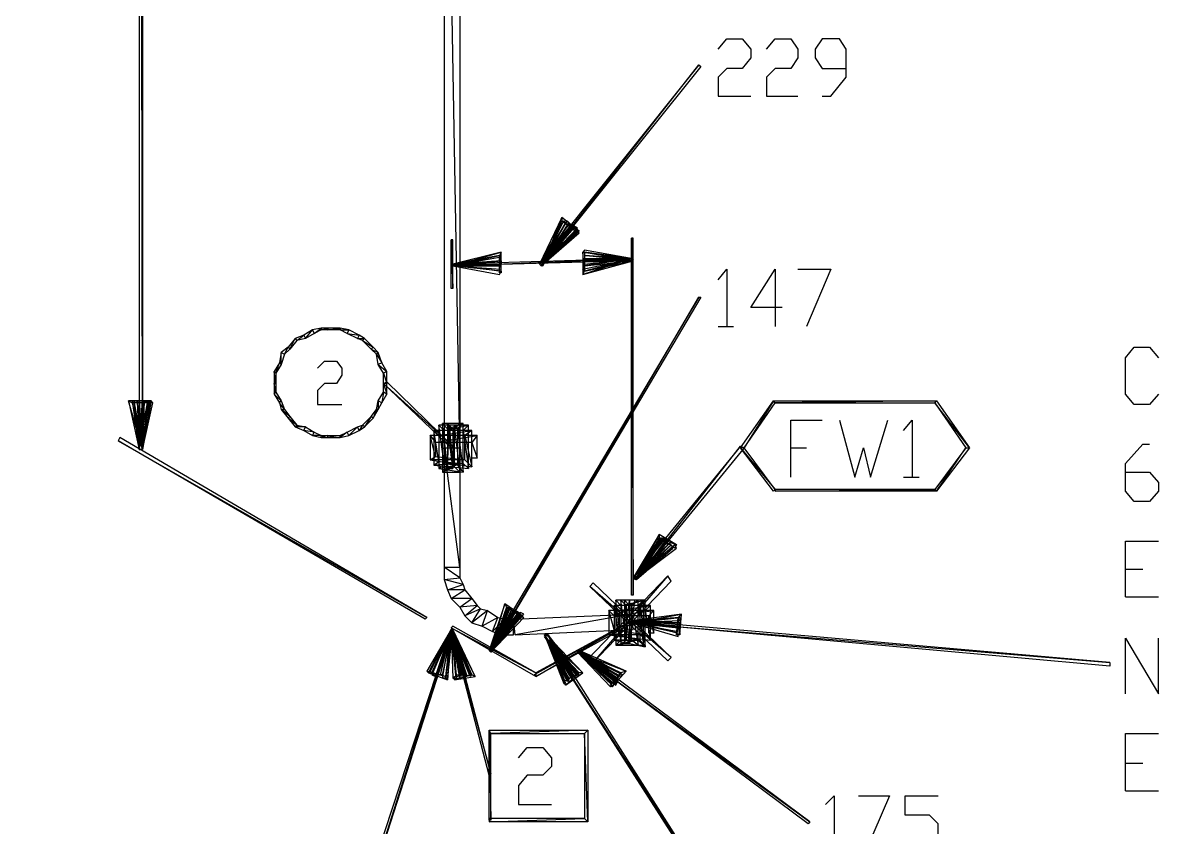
# Model space of a CAD drawing. Header units: millimetres. Extents: x 0 to 818, y 0 to 746.
# Drawn here: x 531.4 to 610.5, y 59 to 114.7 of the extents above; entities that cross this region are included whole.
import ezdxf

# ---------------------------------------------------------------- set-up
doc = ezdxf.new("R2010")
doc.units = ezdxf.units.MM
doc.layers.add('DIAGRAM_IMAGE', color=7, linetype='Continuous')
doc.layers.add('DIAGRAM_VECTOR', color=4, linetype='Continuous')
picture_1 = doc.add_image_def('image1.png', size_in_pixel=(3409, 3109))

msp = doc.modelspace()

# ---------------------------------------------------------------- linework, layer by layer
at = {"layer": 'DIAGRAM_VECTOR'}
for p, q in [((539.68, 85.12), (539.44, 245.08)), ((539.44, 245.08), (539.44, 85.12)), ((539.68, 85.12), (539.44, 245.08)), ((539.68, 245.08), (539.68, 85.12)), ((561.64, 85.24), (560.56, 148.24)), ((560.56, 148.24), (560.56, 85.24)), ((561.64, 85.24), (560.56, 148.24)), ((561.64, 148.24), (561.64, 85.24)), ((579.52, 112.84), (580.12, 113.56)), ((580.12, 113.56), (581.2, 113.56)), ((581.2, 113.56), (581.8, 112.84)), ((582.88, 112.84), (583.48, 113.56)), ((583.48, 113.56), (584.56, 113.56)), ((584.56, 113.56), (585.04, 112.84)), ((586.72, 113.56), (586.24, 112.84)), ((587.92, 113.56), (586.72, 113.56)), ((588.4, 112.84), (587.92, 113.56)), ((581.8, 112.84), (581.8, 112.24)), ((585.04, 112.84), (585.04, 112.24)), ((586.24, 112.84), (586.24, 112.24)), ((588.4, 110.92), (588.4, 112.84)), ((578.2, 111.76), (567.16, 97.96)), ((567.28, 97.84), (578.2, 111.76)), ((567.28, 97.84), (578.2, 111.76)), ((578.32, 111.64), (567.28, 97.84)), ((578.2, 111.76), (578.32, 111.64)), ((581.8, 112.24), (581.2, 111.52)), ((585.04, 112.24), (584.56, 111.52)), ((586.24, 112.24), (586.72, 111.52)), ((580.12, 111.52), (579.52, 110.92)), ((579.52, 110.92), (579.52, 109.6)), ((581.2, 111.52), (580.12, 111.52)), ((583.48, 111.52), (582.88, 110.92)), ((582.88, 110.92), (582.88, 109.6)), ((584.56, 111.52), (583.48, 111.52)), ((586.72, 111.52), (588.4, 111.52)), ((587.32, 109.6), (588.4, 110.92)), ((579.52, 109.6), (581.8, 109.6)), ((582.88, 109.6), (585.04, 109.6)), ((586.72, 109.6), (587.32, 109.6)), ((568.72, 101.2), (567.16, 97.96)), ((568.84, 100.96), (567.16, 97.96)), ((569.08, 100.96), (567.16, 97.96)), ((569.2, 100.72), (567.16, 97.96)), ((567.16, 97.96), (569.56, 100.6)), ((567.16, 97.96), (569.44, 100.6)), ((567.28, 97.84), (568.84, 100.96)), ((567.28, 97.84), (568.84, 100.96)), ((567.28, 97.84), (569.08, 100.96)), ((567.28, 97.84), (569.08, 100.96)), ((568.96, 100.84), (567.28, 97.84)), ((569.2, 100.84), (567.28, 97.84)), ((567.28, 97.84), (569.2, 100.72)), ((567.28, 97.84), (569.2, 100.72)), ((569.56, 100.6), (567.28, 97.84)), ((569.56, 100.6), (567.28, 97.84)), ((569.44, 100.6), (567.28, 97.84)), ((569.44, 100.6), (567.28, 97.84)), ((569.32, 100.6), (567.28, 97.84)), ((567.4, 97.84), (568.72, 101.2)), ((567.4, 97.84), (568.72, 101.2)), ((568.72, 100.96), (567.4, 97.84)), ((568.72, 101.2), (568.72, 100.96)), ((568.72, 101.2), (568.72, 100.96)), ((569.92, 100.24), (568.72, 101.2)), ((568.72, 100.96), (569.92, 100.24)), ((568.72, 100.96), (569.92, 100.24)), ((569.8, 100.12), (568.72, 100.96)), ((568.84, 100.96), (568.96, 100.84)), ((569.08, 100.96), (569.2, 100.84)), ((569.2, 100.72), (569.32, 100.6)), ((569.56, 100.48), (569.44, 100.6)), ((569.8, 100.48), (569.56, 100.6)), ((567.16, 97.96), (569.8, 100.36)), ((567.16, 97.96), (569.8, 100.24)), ((567.28, 97.84), (569.8, 100.48)), ((567.28, 97.84), (569.56, 100.48)), ((569.8, 100.36), (567.28, 97.84)), ((569.8, 100.36), (567.28, 97.84)), ((569.8, 100.24), (567.28, 97.84)), ((569.8, 100.24), (567.28, 97.84)), ((567.28, 97.84), (569.92, 100.24)), ((567.28, 97.84), (569.92, 100.12)), ((569.92, 100.24), (569.8, 100.36)), ((569.92, 100.12), (569.8, 100.24)), ((569.92, 100.24), (569.8, 100.12)), ((573.64, 99.76), (573.52, 99.76)), ((573.52, 99.76), (573.64, 75.04)), ((573.52, 99.76), (573.64, 75.04)), ((573.52, 75.04), (573.52, 99.76)), ((573.64, 75.04), (573.64, 99.76)), ((561.16, 99.64), (561.04, 99.64)), ((561.04, 99.64), (561.16, 96.28)), ((561.04, 99.64), (561.16, 96.28)), ((561.04, 96.28), (561.04, 99.64)), ((561.16, 96.28), (561.16, 99.64)), ((561.16, 97.84), (564.52, 98.8)), ((564.52, 98.8), (561.16, 97.96)), ((561.16, 97.84), (564.52, 98.8)), ((564.4, 98.56), (561.16, 97.84)), ((561.16, 97.84), (564.4, 98.56)), ((564.4, 98.56), (561.16, 97.96)), ((561.16, 97.84), (564.4, 98.56)), ((561.16, 97.84), (564.4, 98.56)), ((564.4, 98.56), (561.16, 97.96)), ((561.16, 97.84), (564.4, 98.56)), ((564.52, 98.44), (561.16, 97.84)), ((564.52, 98.44), (561.16, 97.84)), ((561.16, 97.84), (573.52, 98.32)), ((573.52, 98.32), (561.16, 97.96)), ((561.16, 97.84), (573.52, 98.32)), ((561.16, 97.84), (564.52, 98.2)), ((564.52, 98.2), (561.16, 97.96)), ((561.16, 97.84), (564.52, 98.2)), ((573.52, 98.2), (561.16, 97.84)), ((564.52, 98.8), (564.4, 98.56)), ((564.52, 98.8), (564.4, 98.56)), ((564.4, 98.56), (564.52, 97.36)), ((564.4, 98.56), (564.52, 97.36)), ((564.4, 97.36), (564.4, 98.56)), ((564.4, 98.56), (564.52, 98.44)), ((564.4, 98.56), (564.52, 98.44)), ((564.52, 97.36), (564.52, 98.8)), ((564.52, 98.2), (564.52, 97.96)), ((570.28, 98.92), (570.16, 98.8)), ((570.16, 98.8), (573.64, 98.32)), ((570.16, 98.8), (573.64, 98.32)), ((573.52, 98.2), (570.16, 98.8)), ((570.28, 97.48), (570.16, 98.8)), ((570.16, 98.8), (570.16, 97.24)), ((570.28, 97.48), (570.16, 98.8)), ((570.16, 98.8), (570.28, 98.8)), ((573.52, 98.32), (570.16, 97.24)), ((573.52, 98.32), (570.16, 97.24)), ((570.16, 97.6), (573.52, 98.32)), ((570.16, 97.24), (573.64, 98.2)), ((573.64, 98.32), (570.28, 98.92)), ((570.28, 98.8), (570.28, 97.48)), ((570.28, 98.8), (570.28, 98.56)), ((573.64, 98.32), (570.28, 98.8)), ((570.28, 98.56), (573.64, 98.32)), ((570.28, 98.56), (573.64, 98.32)), ((573.52, 98.2), (570.28, 98.56)), ((570.28, 98.56), (570.28, 98.32)), ((573.64, 98.32), (570.28, 98.56)), ((570.28, 97.48), (573.52, 98.32)), ((573.52, 98.32), (570.28, 97.48)), ((573.52, 98.32), (570.28, 97.48)), ((570.28, 98.32), (573.64, 98.32)), ((570.28, 98.32), (573.64, 98.32)), ((573.52, 98.2), (570.28, 98.32)), ((573.52, 98.32), (570.28, 97.84)), ((573.52, 98.32), (570.28, 97.84)), ((570.28, 97.96), (573.52, 98.32)), ((570.28, 98.32), (570.28, 98.2)), ((570.28, 98.2), (573.52, 98.32)), ((573.52, 98.32), (570.28, 98.32)), ((570.28, 98.2), (573.52, 98.32)), ((573.52, 98.32), (570.28, 97.84)), ((573.52, 98.32), (570.28, 97.84)), ((570.28, 97.96), (573.52, 98.32)), ((570.28, 97.48), (573.64, 98.2)), ((570.28, 97.84), (573.64, 98.2)), ((573.52, 98.2), (570.28, 98.2)), ((570.28, 97.84), (573.64, 98.2)), ((573.64, 98.32), (573.52, 98.2)), ((573.64, 98.2), (573.52, 98.32)), ((573.64, 98.32), (573.52, 98.2)), ((573.64, 98.2), (573.52, 98.32)), ((573.64, 98.32), (573.52, 98.2)), ((573.64, 98.2), (573.52, 98.32)), ((573.52, 98.32), (573.52, 98.2)), ((573.64, 98.2), (573.52, 98.32)), ((573.52, 98.32), (573.52, 98.2)), ((561.16, 97.84), (561.16, 97.96)), ((561.16, 97.96), (564.52, 97.48)), ((561.16, 97.96), (561.16, 97.84)), ((561.16, 97.84), (561.16, 97.96)), ((561.16, 97.96), (564.52, 97.48)), ((561.16, 97.96), (561.16, 97.84)), ((561.16, 97.84), (561.16, 97.96)), ((561.16, 97.96), (564.52, 97.84)), ((561.16, 97.96), (561.16, 97.84)), ((564.52, 97.96), (561.16, 97.84)), ((564.52, 97.96), (561.16, 97.84)), ((561.16, 97.84), (561.16, 97.96)), ((561.16, 97.96), (564.52, 97.96)), ((561.16, 97.96), (561.16, 97.84)), ((564.52, 97.96), (561.16, 97.84)), ((561.16, 97.96), (561.16, 97.84)), ((564.52, 97.48), (561.16, 97.84)), ((561.16, 97.84), (564.4, 97.24)), ((564.52, 97.48), (561.16, 97.84)), ((564.52, 97.48), (561.16, 97.84)), ((561.16, 97.84), (564.4, 97.24)), ((564.52, 97.48), (561.16, 97.84)), ((564.52, 97.84), (561.16, 97.84)), ((561.16, 97.84), (564.52, 97.6)), ((564.52, 97.84), (561.16, 97.84)), ((561.16, 97.84), (564.52, 97.84)), ((564.4, 97.24), (564.52, 97.48)), ((564.4, 97.24), (564.52, 97.48)), ((564.52, 97.36), (564.4, 97.36)), ((564.52, 97.84), (564.52, 97.96)), ((564.52, 97.6), (564.52, 97.84)), ((567.28, 97.84), (567.16, 97.96)), ((567.16, 97.96), (567.4, 97.84)), ((567.28, 97.84), (567.16, 97.96)), ((567.16, 97.96), (567.28, 97.84)), ((567.28, 97.84), (567.16, 97.96)), ((567.16, 97.96), (567.28, 97.84)), ((567.28, 97.84), (567.16, 97.96)), ((567.16, 97.96), (567.28, 97.84)), ((567.16, 97.96), (567.28, 97.84)), ((570.28, 97.48), (570.16, 97.6)), ((570.16, 97.24), (570.28, 97.48)), ((570.16, 97.24), (570.28, 97.48)), ((570.28, 97.84), (570.28, 97.96)), ((570.28, 97.84), (570.28, 97.96)), ((579.52, 96.88), (580.12, 97.6)), ((580.12, 97.6), (580.12, 93.64)), ((581.8, 94.96), (583.48, 97.6)), ((583.48, 97.6), (583.48, 93.64)), ((585.04, 97.6), (587.32, 97.6)), ((587.32, 97.6), (585.64, 93.64)), ((561.16, 96.28), (561.04, 96.28)), ((578.2, 95.68), (563.68, 71.2)), ((563.8, 71.08), (578.2, 95.68)), ((563.8, 71.08), (578.2, 95.68)), ((578.32, 95.68), (563.8, 71.08)), ((578.2, 95.68), (578.32, 95.68)), ((583.96, 94.96), (581.8, 94.96)), ((551.44, 93.4), (550.84, 93.04)), ((550.96, 92.8), (551.44, 93.4)), ((550.96, 92.8), (551.44, 93.4)), ((552.04, 93.52), (551.44, 93.4)), ((551.44, 93.4), (551.56, 93.16)), ((551.44, 93.4), (551.56, 93.16)), ((551.56, 93.16), (552.04, 93.52)), ((551.56, 93.16), (552.04, 93.52)), ((552.04, 93.4), (551.56, 93.16)), ((552.04, 93.52), (552.04, 93.4)), ((552.04, 93.4), (552.52, 93.52)), ((552.52, 93.52), (552.04, 93.52)), ((552.04, 93.4), (552.52, 93.52)), ((552.04, 93.52), (552.04, 93.4)), ((552.52, 93.4), (552.04, 93.4)), ((552.52, 93.52), (552.52, 93.4)), ((552.52, 93.52), (552.52, 93.4)), ((552.52, 93.4), (553.36, 93.52)), ((553.36, 93.52), (552.52, 93.52)), ((552.52, 93.4), (553.36, 93.52)), ((553.36, 93.4), (552.52, 93.4)), ((553.36, 93.52), (553.36, 93.4)), ((553.36, 93.52), (553.36, 93.4)), ((553.96, 93.4), (553.36, 93.52)), ((553.36, 93.4), (553.96, 93.4)), ((553.36, 93.4), (553.96, 93.4)), ((553.84, 93.16), (553.36, 93.4)), ((553.96, 93.4), (553.84, 93.16)), ((553.96, 93.4), (553.84, 93.16)), ((554.68, 93.04), (553.96, 93.4)), ((579.52, 93.64), (580.6, 93.64)), ((550.24, 92.8), (549.76, 92.2)), ((549.88, 92.08), (550.24, 92.8)), ((549.88, 92.08), (550.24, 92.8)), ((550.36, 92.68), (549.88, 92.08)), ((550.84, 93.04), (550.24, 92.8)), ((550.24, 92.8), (550.36, 92.68)), ((550.24, 92.8), (550.36, 92.68)), ((550.36, 92.68), (550.84, 93.04)), ((550.36, 92.68), (550.84, 93.04)), ((550.96, 92.8), (550.36, 92.68)), ((550.84, 93.04), (550.96, 92.8)), ((550.84, 93.04), (550.96, 92.8)), ((551.56, 93.16), (550.96, 92.8)), ((553.84, 93.16), (554.68, 93.04)), ((553.84, 93.16), (554.68, 93.04)), ((554.56, 92.8), (553.84, 93.16)), ((554.68, 93.04), (554.56, 92.8)), ((554.68, 93.04), (554.56, 92.8)), ((554.56, 92.8), (555.04, 92.8)), ((554.56, 92.8), (555.04, 92.8)), ((554.92, 92.68), (554.56, 92.8)), ((555.04, 92.8), (554.68, 93.04)), ((555.04, 92.8), (554.92, 92.68)), ((555.04, 92.8), (554.92, 92.68)), ((554.92, 92.68), (555.64, 92.2)), ((554.92, 92.68), (555.64, 92.2)), ((555.52, 92.08), (554.92, 92.68)), ((555.64, 92.2), (555.04, 92.8)), ((549.28, 91.84), (549.16, 91.12)), ((549.76, 92.2), (549.28, 91.84)), ((549.28, 91), (549.28, 91.84)), ((549.28, 91), (549.28, 91.84)), ((549.28, 91.84), (549.52, 91.72)), ((549.28, 91.84), (549.52, 91.72)), ((549.52, 91.72), (549.76, 92.2)), ((549.52, 91.72), (549.76, 92.2)), ((549.88, 92.08), (549.52, 91.72)), ((549.76, 92.2), (549.88, 92.08)), ((549.76, 92.2), (549.88, 92.08)), ((555.64, 92.2), (555.52, 92.08)), ((555.64, 92.2), (555.52, 92.08)), ((555.52, 92.08), (556, 91.84)), ((555.52, 92.08), (556, 91.84)), ((555.88, 91.72), (555.52, 92.08)), ((556, 91.84), (555.64, 92.2)), ((556, 91.84), (555.88, 91.72)), ((556, 91.84), (555.88, 91.72)), ((556.24, 91.12), (556, 91.84)), ((607.72, 91.48), (608.32, 92.2)), ((608.32, 92.2), (609.4, 92.2)), ((609.4, 92.2), (610, 91.48)), ((549.16, 91.12), (548.8, 90.52)), ((548.92, 90.4), (549.16, 91.12)), ((548.92, 90.4), (549.16, 91.12)), ((549.16, 91.12), (549.28, 91)), ((549.16, 91.12), (549.28, 91)), ((549.52, 91.72), (549.28, 91)), ((551.8, 90.76), (552.28, 91.24)), ((552.28, 91.24), (553.12, 91.24)), ((553.12, 91.24), (553.48, 90.76)), ((555.88, 91.72), (556.24, 91.12)), ((555.88, 91.72), (556.24, 91.12)), ((556, 91), (555.88, 91.72)), ((556.24, 91.12), (556, 91)), ((556.24, 91.12), (556, 91)), ((556.6, 90.52), (556.24, 91.12)), ((607.72, 88.96), (607.72, 91.48)), ((548.92, 89.68), (548.8, 90.52)), ((548.8, 90.52), (548.8, 89.68)), ((548.92, 89.68), (548.8, 90.52)), ((548.8, 90.52), (548.92, 90.4)), ((548.8, 90.52), (548.92, 90.4)), ((549.28, 91), (548.92, 90.4)), ((548.92, 90.4), (548.92, 89.68)), ((553.48, 90.28), (553.12, 89.68)), ((553.48, 90.76), (553.48, 90.28)), ((556, 91), (556.6, 90.52)), ((556, 91), (556.6, 90.52)), ((556.36, 90.4), (556, 91)), ((556.6, 90.52), (556.36, 90.4)), ((556.6, 90.52), (556.36, 90.4)), ((556.36, 90.4), (556.6, 89.68)), ((556.36, 90.4), (556.6, 89.68)), ((556.36, 89.68), (556.36, 90.4)), ((556.6, 89.68), (556.6, 90.52)), ((548.92, 89.08), (548.8, 89.68)), ((548.8, 89.68), (548.8, 88.96)), ((548.92, 89.08), (548.8, 89.68)), ((548.8, 89.68), (548.92, 89.68)), ((548.8, 89.68), (548.92, 89.68)), ((548.92, 89.68), (548.92, 89.08)), ((552.28, 89.68), (551.8, 89.2)), ((553.12, 89.68), (552.28, 89.68)), ((556.36, 89.68), (556.6, 89.8)), ((561.16, 85.36), (556.36, 89.68)), ((556.36, 89.68), (561.04, 85.24)), ((561.16, 85.36), (556.36, 89.68)), ((556.6, 89.68), (556.36, 89.68)), ((556.6, 89.68), (556.36, 89.68)), ((556.36, 89.68), (556.6, 88.96)), ((556.36, 89.68), (556.6, 88.96)), ((556.36, 89.08), (556.36, 89.68)), ((556.6, 89.8), (561.16, 85.36)), ((556.6, 88.96), (556.6, 89.68)), ((548.8, 88.96), (548.92, 89.08)), ((548.8, 88.96), (548.92, 89.08)), ((549.28, 88.48), (548.8, 88.96)), ((548.8, 88.96), (549.16, 88.36)), ((549.28, 88.48), (548.8, 88.96)), ((548.92, 89.08), (549.28, 88.48)), ((551.8, 89.2), (551.8, 88.24)), ((556, 88.48), (556.36, 89.08)), ((556.36, 89.08), (556.24, 88.36)), ((556.36, 89.08), (556.24, 88.36)), ((556.24, 88.36), (556.6, 88.96)), ((556.6, 88.96), (556.36, 89.08)), ((556.6, 88.96), (556.36, 89.08)), ((608.32, 88.24), (607.72, 88.96)), ((610, 88.96), (609.4, 88.24)), ((539.68, 85.12), (538.72, 88.48)), ((538.72, 88.48), (539.44, 85.12)), ((539.68, 85.12), (538.72, 88.48)), ((538.72, 88.48), (538.96, 88.36)), ((538.72, 88.48), (538.96, 88.36)), ((540.28, 88.48), (538.72, 88.48)), ((538.96, 88.36), (540.28, 88.48)), ((538.96, 88.36), (540.28, 88.48)), ((539.68, 85.12), (538.96, 88.48)), ((538.96, 88.48), (539.44, 85.12)), ((539.68, 85.12), (538.96, 88.48)), ((538.96, 88.48), (539.08, 88.48)), ((538.96, 88.36), (539.68, 85.12)), ((540.28, 88.36), (538.96, 88.36)), ((539.08, 88.48), (539.68, 85.12)), ((539.68, 85.12), (539.08, 88.48)), ((539.08, 88.48), (539.44, 85.12)), ((539.68, 85.12), (539.08, 88.48)), ((539.08, 88.48), (539.32, 88.48)), ((539.32, 88.48), (539.68, 85.12)), ((539.68, 85.12), (539.32, 88.48)), ((539.32, 88.48), (539.44, 85.12)), ((539.68, 85.12), (539.32, 88.48)), ((539.32, 88.48), (539.44, 88.48)), ((539.44, 85.12), (540.28, 88.48)), ((539.44, 85.12), (540.04, 88.48)), ((539.44, 85.12), (539.8, 88.48)), ((539.44, 85.12), (539.68, 88.48)), ((539.44, 88.48), (539.68, 85.12)), ((540.28, 88.48), (539.68, 85.12)), ((540.28, 88.48), (539.68, 85.12)), ((540.04, 88.48), (539.68, 85.12)), ((539.68, 85.12), (540.16, 88.48)), ((540.04, 88.48), (539.68, 85.12)), ((539.8, 88.48), (539.68, 85.12)), ((539.68, 85.12), (540.04, 88.48)), ((539.8, 88.48), (539.68, 85.12)), ((539.8, 88.48), (539.68, 88.48)), ((539.68, 88.48), (539.68, 85.12)), ((539.68, 85.12), (539.8, 88.48)), ((539.68, 88.48), (539.68, 85.12)), ((539.68, 85.12), (540.4, 88.36)), ((540.04, 88.48), (539.8, 88.48)), ((540.16, 88.48), (540.04, 88.48)), ((540.4, 88.36), (540.28, 88.48)), ((540.28, 88.48), (540.28, 88.36)), ((549.16, 88.36), (549.28, 88.48)), ((549.16, 88.36), (549.28, 88.48)), ((549.52, 87.88), (549.16, 88.36)), ((549.16, 88.36), (549.28, 87.88)), ((549.52, 87.88), (549.16, 88.36)), ((549.28, 88.48), (549.52, 87.88)), ((549.88, 87.4), (549.28, 87.88)), ((549.28, 87.88), (549.76, 87.28)), ((549.88, 87.4), (549.28, 87.88)), ((549.28, 87.88), (549.52, 87.88)), ((549.28, 87.88), (549.52, 87.88)), ((549.52, 87.88), (549.88, 87.4)), ((551.8, 88.24), (553.48, 88.24)), ((555.52, 87.4), (555.88, 87.88)), ((555.88, 87.88), (555.64, 87.28)), ((555.64, 87.28), (556, 87.88)), ((555.88, 87.88), (555.64, 87.28)), ((555.88, 87.88), (556, 88.48)), ((556, 87.88), (555.88, 87.88)), ((556, 87.88), (555.88, 87.88)), ((556.24, 88.36), (556, 88.48)), ((556.24, 88.36), (556, 88.48)), ((556, 88.48), (556, 87.88)), ((556, 88.48), (556, 87.88)), ((556, 87.88), (556.24, 88.36)), ((581.08, 85.24), (583.36, 88.48)), ((583.36, 88.48), (581.32, 85.24)), ((583.36, 88.48), (581.32, 85.24)), ((581.32, 85.24), (583.48, 88.36)), ((583.48, 88.36), (583.36, 88.48)), ((583.36, 88.48), (594.64, 88.48)), ((583.48, 88.36), (583.36, 88.48)), ((594.64, 88.48), (583.48, 88.36)), ((594.64, 88.48), (583.48, 88.36)), ((583.48, 88.36), (594.52, 88.36)), ((594.52, 88.36), (594.64, 88.48)), ((594.52, 88.36), (594.64, 88.48)), ((596.92, 85.24), (594.52, 88.36)), ((594.52, 88.36), (596.68, 85.24)), ((596.92, 85.24), (594.52, 88.36)), ((594.64, 88.48), (596.92, 85.24)), ((609.4, 88.24), (608.32, 88.24)), ((549.76, 87.28), (549.88, 87.4)), ((549.76, 87.28), (549.88, 87.4)), ((550.36, 86.8), (549.76, 87.28)), ((549.76, 87.28), (550.24, 86.68)), ((550.36, 86.8), (549.76, 87.28)), ((549.88, 87.4), (550.36, 86.8)), ((554.92, 86.8), (555.52, 87.4)), ((555.52, 87.4), (555.04, 86.68)), ((555.52, 87.4), (555.04, 86.68)), ((555.04, 86.68), (555.64, 87.28)), ((555.64, 87.28), (555.52, 87.4)), ((555.64, 87.28), (555.52, 87.4)), ((584.56, 83.2), (584.56, 87.16)), ((584.56, 87.16), (586.72, 87.16)), ((587.92, 87.16), (589, 83.2)), ((590.08, 83.2), (591.28, 87.16)), ((592.36, 86.44), (592.96, 87.16)), ((592.96, 87.16), (592.96, 83.2)), ((550.24, 86.68), (550.36, 86.8)), ((550.24, 86.68), (550.36, 86.8)), ((550.96, 86.68), (550.24, 86.68)), ((550.24, 86.68), (550.84, 86.44)), ((550.96, 86.68), (550.24, 86.68)), ((550.36, 86.8), (550.96, 86.68)), ((550.84, 86.44), (550.96, 86.68)), ((550.84, 86.44), (550.96, 86.68)), ((551.56, 86.32), (550.84, 86.44)), ((550.84, 86.44), (551.44, 86.08)), ((551.56, 86.32), (550.84, 86.44)), ((550.96, 86.68), (551.56, 86.32)), ((551.44, 86.08), (551.56, 86.32)), ((551.44, 86.08), (551.56, 86.32)), ((551.56, 86.32), (552.04, 86.08)), ((553.84, 86.32), (553.36, 85.96)), ((553.84, 86.32), (553.36, 85.96)), ((553.36, 86.08), (553.84, 86.32)), ((553.84, 86.32), (554.56, 86.68)), ((553.96, 86.08), (553.84, 86.32)), ((553.96, 86.08), (553.84, 86.32)), ((554.56, 86.68), (553.96, 86.08)), ((554.56, 86.68), (553.96, 86.08)), ((553.96, 86.08), (554.68, 86.44)), ((554.56, 86.68), (554.92, 86.8)), ((554.68, 86.44), (554.56, 86.68)), ((554.68, 86.44), (554.56, 86.68)), ((554.92, 86.8), (554.68, 86.44)), ((554.92, 86.8), (554.68, 86.44)), ((554.68, 86.44), (555.04, 86.68)), ((555.04, 86.68), (554.92, 86.8)), ((555.04, 86.68), (554.92, 86.8)), ((560.2, 84.28), (559.84, 86.44)), ((559.84, 86.44), (559.84, 84.04)), ((560.2, 84.28), (559.84, 86.44)), ((559.84, 86.44), (560.2, 86.08)), ((559.84, 86.44), (560.2, 86.08)), ((562.48, 86.44), (559.84, 86.44)), ((560.56, 84.16), (560.2, 86.8)), ((560.2, 86.8), (560.2, 83.8)), ((560.56, 84.16), (560.2, 86.8)), ((560.2, 86.8), (560.56, 86.44)), ((560.2, 86.8), (560.56, 86.44)), ((562.24, 86.8), (560.2, 86.8)), ((560.2, 86.08), (562.48, 86.44)), ((560.2, 86.08), (562.48, 86.44)), ((560.8, 83.92), (560.44, 86.92)), ((560.44, 86.92), (560.44, 83.56)), ((560.8, 83.92), (560.44, 86.92)), ((560.44, 86.92), (560.8, 86.56)), ((560.44, 86.92), (560.8, 86.56)), ((561.88, 86.92), (560.44, 86.92)), ((560.56, 86.44), (562.24, 86.8)), ((560.56, 86.44), (562.24, 86.8)), ((560.56, 86.44), (560.56, 84.16)), ((561.88, 86.44), (560.56, 86.44)), ((561.16, 83.8), (560.8, 86.92)), ((560.8, 86.92), (560.8, 83.8)), ((561.16, 83.8), (560.8, 86.92)), ((560.8, 86.92), (561.16, 86.56)), ((560.8, 86.92), (561.16, 86.56)), ((561.64, 86.92), (560.8, 86.92)), ((560.8, 86.56), (561.88, 86.92)), ((560.8, 86.56), (561.88, 86.92)), ((560.8, 83.8), (560.92, 86.8)), ((560.8, 86.56), (560.8, 83.92)), ((561.52, 86.56), (560.8, 86.56)), ((561.28, 86.8), (560.92, 86.8)), ((560.92, 86.8), (561.16, 83.8)), ((560.92, 86.8), (561.16, 83.8)), ((561.16, 86.56), (561.64, 86.92)), ((561.16, 86.56), (561.64, 86.92)), ((561.16, 83.8), (561.28, 86.8)), ((561.16, 86.56), (561.16, 83.8)), ((561.28, 86.56), (561.16, 86.56)), ((561.64, 86.92), (561.28, 86.56)), ((561.64, 86.92), (561.28, 86.56)), ((561.28, 86.56), (561.64, 83.56)), ((561.28, 86.56), (561.64, 83.56)), ((561.28, 83.92), (561.28, 86.56)), ((561.88, 86.92), (561.52, 86.56)), ((561.88, 86.92), (561.52, 86.56)), ((561.52, 86.56), (561.88, 83.56)), ((561.52, 86.56), (561.88, 83.56)), ((561.52, 84.04), (561.52, 86.56)), ((561.64, 83.56), (561.64, 86.92)), ((561.88, 83.56), (561.88, 86.92)), ((562.24, 86.8), (561.88, 86.44)), ((562.24, 86.8), (561.88, 86.44)), ((561.88, 86.44), (562.24, 83.8)), ((561.88, 86.44), (562.24, 83.8)), ((561.88, 84.16), (561.88, 86.44)), ((562.48, 86.44), (562, 86.08)), ((562.48, 86.44), (562, 86.08)), ((562.24, 83.8), (562.24, 86.8)), ((562.48, 83.92), (562.48, 86.44)), ((538.12, 85.96), (538, 85.72)), ((538, 85.72), (559.36, 73.48)), ((538, 85.72), (559.36, 73.48)), ((559.24, 73.36), (538, 85.72)), ((559.36, 73.48), (538.12, 85.96)), ((552.04, 86.08), (551.44, 86.08)), ((551.44, 86.08), (552.04, 85.96)), ((552.04, 86.08), (551.44, 86.08)), ((552.52, 86.08), (552.04, 85.96)), ((552.52, 86.08), (552.04, 85.96)), ((552.04, 85.96), (552.04, 86.08)), ((552.04, 86.08), (552.52, 86.08)), ((552.04, 85.96), (552.04, 86.08)), ((552.04, 85.96), (552.52, 85.96)), ((553.36, 86.08), (552.52, 85.96)), ((553.36, 86.08), (552.52, 85.96)), ((552.52, 85.96), (552.52, 86.08)), ((552.52, 86.08), (553.36, 86.08)), ((552.52, 85.96), (552.52, 86.08)), ((552.52, 85.96), (553.36, 85.96)), ((553.36, 85.96), (553.96, 86.08)), ((553.36, 85.96), (553.36, 86.08)), ((553.36, 85.96), (553.36, 86.08)), ((559.96, 84.64), (559.6, 86.08)), ((559.6, 86.08), (559.6, 84.4)), ((559.96, 84.64), (559.6, 86.08)), ((559.6, 86.08), (559.96, 85.6)), ((559.6, 86.08), (559.96, 85.6)), ((562.84, 86.08), (559.6, 86.08)), ((559.96, 85.6), (562.84, 86.08)), ((559.96, 85.6), (562.84, 86.08)), ((559.96, 85.6), (559.96, 84.64)), ((562.48, 85.6), (559.96, 85.6)), ((560.2, 86.08), (560.2, 84.28)), ((562, 86.08), (560.2, 86.08)), ((562, 86.08), (562.48, 83.92)), ((562, 86.08), (562.48, 83.92)), ((562, 84.4), (562, 86.08)), ((562.84, 86.08), (562.48, 85.6)), ((562.84, 86.08), (562.48, 85.6)), ((562.48, 85.6), (562.84, 84.52)), ((562.48, 85.6), (562.84, 84.52)), ((562.48, 84.52), (562.48, 85.6)), ((562.84, 84.52), (562.84, 86.08)), ((607.72, 84.16), (608.92, 85.48)), ((608.92, 85.48), (609.4, 85.48)), ((539.68, 85.12), (539.44, 85.12)), ((539.44, 85.12), (539.68, 85.12)), ((539.68, 85.12), (539.44, 85.12)), ((539.44, 85.12), (539.68, 85.12)), ((539.68, 85.12), (539.44, 85.12)), ((539.44, 85.12), (539.68, 85.12)), ((539.68, 85.12), (539.44, 85.12)), ((539.44, 85.12), (539.68, 85.12)), ((539.44, 85.12), (539.68, 85.12)), ((561.64, 76.96), (560.56, 85.24)), ((560.56, 85.24), (560.56, 76.96)), ((561.64, 76.96), (560.56, 85.24)), ((560.56, 85.24), (561.64, 85.24)), ((560.56, 85.24), (561.64, 85.24)), ((561.04, 85.24), (561.16, 85.36)), ((561.64, 85.24), (561.64, 76.96)), ((581.08, 85.36), (573.64, 76.24)), ((573.88, 76.12), (581.08, 85.36)), ((573.88, 76.12), (581.08, 85.36)), ((581.32, 85.24), (573.88, 76.12)), ((581.08, 85.36), (581.32, 85.24)), ((581.32, 85.24), (581.08, 85.24)), ((581.32, 85.24), (581.08, 85.24)), ((581.08, 85.24), (583.48, 82.36)), ((581.08, 85.24), (583.48, 82.36)), ((583.36, 82.24), (581.08, 85.24)), ((583.48, 82.36), (581.32, 85.24)), ((584.56, 85.24), (585.64, 85.24)), ((589, 83.2), (589.6, 85.24)), ((589.6, 85.24), (590.08, 83.2)), ((596.68, 85.24), (594.52, 82.36)), ((594.64, 82.24), (596.68, 85.24)), ((594.64, 82.24), (596.68, 85.24)), ((596.92, 85.24), (594.64, 82.24)), ((596.68, 85.24), (596.92, 85.24)), ((596.68, 85.24), (596.92, 85.24)), ((559.6, 84.4), (559.96, 84.64)), ((559.6, 84.4), (559.96, 84.64)), ((562, 84.4), (559.6, 84.4)), ((559.6, 84.4), (562.48, 83.92)), ((562, 84.4), (559.6, 84.4)), ((559.84, 84.04), (560.2, 84.28)), ((559.84, 84.04), (560.2, 84.28)), ((561.88, 84.16), (559.84, 84.04)), ((561.88, 84.16), (559.84, 84.04)), ((559.84, 84.04), (562.24, 83.8)), ((559.96, 84.64), (562, 84.4)), ((560.2, 84.28), (561.88, 84.16)), ((560.2, 83.8), (560.56, 84.16)), ((560.2, 83.8), (560.56, 84.16)), ((561.52, 84.04), (560.2, 83.8)), ((561.52, 84.04), (560.2, 83.8)), ((561.28, 83.92), (560.44, 83.56)), ((561.28, 83.92), (560.44, 83.56)), ((560.44, 83.56), (560.8, 83.92)), ((560.44, 83.56), (560.8, 83.92)), ((560.56, 84.16), (561.52, 84.04)), ((560.8, 83.92), (561.28, 83.92)), ((561.64, 83.56), (561.28, 83.92)), ((561.64, 83.56), (561.28, 83.92)), ((561.88, 83.56), (561.52, 84.04)), ((561.88, 83.56), (561.52, 84.04)), ((562.24, 83.8), (561.88, 84.16)), ((562.24, 83.8), (561.88, 84.16)), ((562.48, 83.92), (562, 84.4)), ((562.48, 83.92), (562, 84.4)), ((562.84, 84.52), (562.48, 84.52)), ((607.72, 82.24), (607.72, 84.16)), ((560.2, 83.8), (561.88, 83.56)), ((560.44, 83.56), (561.64, 83.56)), ((561.16, 83.8), (560.8, 83.8)), ((560.8, 83.8), (561.16, 83.8)), ((592.36, 83.2), (593.44, 83.2)), ((607.72, 83.56), (609.4, 83.56)), ((609.4, 83.56), (610, 82.84)), ((583.48, 82.36), (583.36, 82.24)), ((583.48, 82.36), (583.48, 82.24)), ((583.48, 82.24), (594.52, 82.36)), ((594.52, 82.36), (583.48, 82.36)), ((583.48, 82.24), (594.52, 82.36)), ((594.52, 82.36), (594.64, 82.24)), ((594.52, 82.36), (594.64, 82.24)), ((610, 82.84), (610, 82.24)), ((594.64, 82.24), (583.48, 82.24)), ((608.32, 81.52), (607.72, 82.24)), ((609.4, 81.52), (608.32, 81.52)), ((610, 82.24), (609.4, 81.52)), ((575.44, 79.24), (573.64, 76.24)), ((573.88, 76.12), (575.44, 79.24)), ((573.88, 76.12), (575.44, 79.24)), ((575.44, 79.24), (575.44, 79)), ((575.44, 79.24), (575.44, 79)), ((576.64, 78.52), (575.44, 79.24)), ((575.32, 79), (573.64, 76.24)), ((575.56, 79), (573.64, 76.24)), ((575.68, 79), (573.64, 76.24)), ((573.64, 76.24), (576.16, 78.64)), ((573.64, 76.24), (575.92, 78.64)), ((576.52, 78.52), (573.76, 76.12)), ((576.52, 78.52), (573.76, 76.12)), ((573.76, 76.24), (576.52, 78.52)), ((573.76, 76.24), (576.28, 78.52)), ((575.44, 79), (573.88, 76.12)), ((573.88, 76.12), (575.32, 79)), ((573.88, 76.12), (575.32, 79)), ((573.88, 76.12), (575.56, 79)), ((573.88, 76.12), (575.56, 79)), ((573.88, 76.12), (575.68, 79)), ((573.88, 76.12), (575.68, 79)), ((575.56, 78.88), (573.88, 76.12)), ((575.68, 78.88), (573.88, 76.12)), ((575.92, 78.88), (573.88, 76.12)), ((576.16, 78.64), (573.88, 76.12)), ((576.16, 78.64), (573.88, 76.12)), ((575.92, 78.64), (573.88, 76.12)), ((575.92, 78.64), (573.88, 76.12)), ((576.28, 78.52), (573.88, 76.12)), ((576.28, 78.52), (573.88, 76.12)), ((573.88, 76.12), (576.28, 78.52)), ((573.88, 76.12), (576.04, 78.52)), ((575.32, 79), (575.56, 78.88)), ((575.44, 79), (576.64, 78.52)), ((575.44, 79), (576.64, 78.52)), ((576.52, 78.28), (575.44, 79)), ((575.56, 79), (575.68, 78.88)), ((575.68, 79), (575.92, 78.88)), ((576.04, 78.52), (575.92, 78.64)), ((576.28, 78.52), (576.16, 78.64)), ((576.4, 78.28), (576.28, 78.52)), ((576.64, 78.28), (576.52, 78.52)), ((576.64, 78.52), (576.52, 78.28)), ((607.72, 74.92), (607.72, 78.76)), ((607.72, 78.76), (610, 78.76)), ((573.76, 76.12), (576.64, 78.28)), ((573.88, 76.12), (576.4, 78.28)), ((561.64, 76.24), (560.56, 76.96)), ((560.56, 76.96), (560.56, 76.12)), ((561.64, 76.24), (560.56, 76.96)), ((560.56, 76.96), (561.64, 76.96)), ((560.56, 76.96), (561.64, 76.96)), ((561.64, 76.96), (561.64, 76.24)), ((607.72, 76.84), (608.92, 76.84)), ((560.56, 76.12), (561.64, 76.24)), ((560.56, 76.12), (561.64, 76.24)), ((561.88, 75.76), (560.56, 76.12)), ((560.56, 76.12), (560.8, 75.4)), ((561.88, 75.76), (560.56, 76.12)), ((561.64, 76.24), (561.88, 75.76)), ((570.52, 70.6), (576.04, 76.36)), ((576.04, 76.36), (570.76, 70.24)), ((576.04, 76.36), (570.76, 70.24)), ((570.76, 70.24), (576.28, 76)), ((573.64, 76.24), (573.88, 76.12)), ((573.64, 76.24), (573.88, 76.12)), ((573.88, 76.12), (573.64, 76.24)), ((573.64, 76.24), (573.88, 76.12)), ((573.88, 76.12), (573.64, 76.24)), ((573.64, 76.24), (573.88, 76.12)), ((573.64, 76.24), (573.88, 76.12)), ((573.76, 76.12), (573.76, 76.24)), ((573.88, 76.12), (573.76, 76.24)), ((576.28, 76), (576.04, 76.36)), ((560.8, 75.4), (561.88, 75.76)), ((560.8, 75.4), (561.88, 75.76)), ((562, 75.4), (560.8, 75.4)), ((560.8, 75.4), (561.04, 74.8)), ((562, 75.4), (560.8, 75.4)), ((561.04, 74.8), (562, 75.4)), ((561.04, 74.8), (562, 75.4)), ((561.88, 75.76), (562, 75.4)), ((562, 75.4), (562.48, 74.8)), ((570.64, 75.64), (570.88, 75.88)), ((576.28, 70.72), (570.64, 75.64)), ((570.64, 75.64), (576.04, 70.48)), ((576.28, 70.72), (570.64, 75.64)), ((570.88, 75.88), (576.28, 70.72)), ((562.48, 74.8), (561.04, 74.8)), ((561.04, 74.8), (561.64, 74.2)), ((562.48, 74.8), (561.04, 74.8)), ((561.64, 74.2), (562.48, 74.8)), ((561.64, 74.2), (562.48, 74.8)), ((562.48, 74.8), (562.84, 74.32)), ((564.76, 74.44), (563.68, 71.2)), ((563.8, 71.08), (564.76, 74.44)), ((563.8, 71.08), (564.76, 74.44)), ((564.76, 74.44), (564.88, 74.2)), ((564.76, 74.44), (564.88, 74.2)), ((565.96, 73.6), (564.76, 74.44)), ((572.8, 71.92), (572.44, 74.68)), ((572.44, 74.68), (572.44, 71.56)), ((572.8, 71.92), (572.44, 74.68)), ((572.44, 74.68), (572.8, 74.32)), ((572.44, 74.68), (572.8, 74.32)), ((574.48, 74.68), (572.44, 74.68)), ((573.16, 71.92), (572.8, 74.68)), ((572.8, 74.68), (572.8, 71.56)), ((573.16, 71.92), (572.8, 74.68)), ((572.8, 74.68), (573.16, 74.32)), ((572.8, 74.68), (573.16, 74.32)), ((574.36, 74.68), (572.8, 74.68)), ((572.8, 74.32), (574.48, 74.68)), ((572.8, 74.32), (574.48, 74.68)), ((573.04, 71.68), (573.4, 74.68)), ((573.4, 71.68), (573.04, 74.68)), ((573.04, 74.68), (573.04, 71.68)), ((573.4, 71.68), (573.04, 74.68)), ((573.04, 74.68), (573.4, 74.32)), ((573.04, 74.68), (573.4, 74.32)), ((574, 74.68), (573.04, 74.68)), ((573.16, 74.32), (574.36, 74.68)), ((573.16, 74.32), (574.36, 74.68)), ((573.76, 74.68), (573.4, 74.68)), ((573.4, 74.68), (573.4, 71.68)), ((573.4, 71.68), (573.76, 74.68)), ((573.4, 74.68), (573.4, 71.68)), ((573.4, 74.32), (574, 74.68)), ((573.4, 74.32), (574, 74.68)), ((573.64, 75.04), (573.52, 75.04)), ((574, 74.68), (573.52, 74.32)), ((574, 74.68), (573.52, 74.32)), ((574, 71.56), (574, 74.68)), ((574.36, 74.68), (574, 74.32)), ((574.36, 74.68), (574, 74.32)), ((574.48, 74.68), (574.12, 74.32)), ((574.48, 74.68), (574.12, 74.32)), ((574.36, 71.56), (574.36, 74.68)), ((574.48, 71.44), (574.48, 74.68)), ((607.72, 74.92), (610, 74.92)), ((562.84, 74.32), (561.64, 74.2)), ((562.84, 74.32), (561.64, 74.2)), ((561.64, 74.2), (562, 73.6)), ((562, 73.6), (562.84, 74.32)), ((562, 73.6), (562.84, 74.32)), ((563.08, 74.08), (562, 73.6)), ((563.08, 74.08), (562, 73.6)), ((562.48, 73.12), (563.08, 74.08)), ((562.48, 73.12), (563.08, 74.08)), ((563.56, 73.96), (562.48, 73.12)), ((563.56, 73.96), (562.48, 73.12)), ((562.84, 74.32), (563.08, 74.08)), ((563.08, 74.08), (563.56, 73.96)), ((563.2, 72.88), (563.56, 73.96)), ((563.2, 72.88), (563.56, 73.96)), ((563.56, 73.96), (564.28, 73.48)), ((565, 74.2), (563.68, 71.2)), ((565.12, 74.2), (563.68, 71.2)), ((563.68, 71.2), (565.48, 73.96)), ((565.36, 73.96), (563.68, 71.2)), ((563.68, 71.2), (565.84, 73.84)), ((563.68, 71.2), (565.72, 73.84)), ((564.88, 74.2), (563.8, 71.08)), ((563.8, 71.08), (565, 74.2)), ((563.8, 71.08), (565, 74.2)), ((563.8, 71.08), (565.12, 74.2)), ((563.8, 71.08), (565.12, 74.2)), ((565.12, 74.08), (563.8, 71.08)), ((565.24, 74.08), (563.8, 71.08)), ((565.48, 73.96), (563.8, 71.08)), ((565.48, 73.96), (563.8, 71.08)), ((563.8, 71.08), (565.36, 73.96)), ((563.8, 71.08), (565.36, 73.96)), ((565.84, 73.84), (563.8, 71.08)), ((565.84, 73.84), (563.8, 71.08)), ((565.72, 73.84), (563.8, 71.08)), ((565.72, 73.84), (563.8, 71.08)), ((563.8, 71.08), (565.72, 73.84)), ((565.48, 73.84), (563.8, 71.08)), ((563.8, 71.08), (566.08, 73.72)), ((563.8, 71.08), (565.84, 73.72)), ((564.88, 74.2), (565.96, 73.6)), ((564.88, 74.2), (565.96, 73.6)), ((565.96, 73.48), (564.88, 74.2)), ((565, 74.2), (565.12, 74.08)), ((565.12, 74.2), (565.24, 74.08)), ((565.36, 73.96), (565.48, 73.84)), ((565.36, 73.36), (573.52, 73.72)), ((565.72, 73.84), (565.48, 73.96)), ((573.52, 73.72), (565.48, 72.28)), ((573.52, 73.72), (565.48, 72.28)), ((565.84, 73.72), (565.72, 73.84)), ((566.08, 73.72), (565.84, 73.84)), ((572.32, 72.64), (571.96, 73.96)), ((571.96, 73.96), (571.96, 72.28)), ((572.32, 72.64), (571.96, 73.96)), ((571.96, 73.96), (572.32, 73.6)), ((571.96, 73.96), (572.32, 73.6)), ((575.08, 73.96), (571.96, 73.96)), ((572.68, 72.28), (572.32, 74.32)), ((572.32, 74.32), (572.32, 71.92)), ((572.68, 72.28), (572.32, 74.32)), ((572.32, 74.32), (572.68, 73.96)), ((572.32, 74.32), (572.68, 73.96)), ((574.84, 74.32), (572.32, 74.32)), ((572.32, 73.6), (575.08, 73.96)), ((572.32, 73.6), (575.08, 73.96)), ((572.68, 73.96), (574.84, 74.32)), ((572.68, 73.96), (574.84, 74.32)), ((572.68, 73.96), (572.68, 72.28)), ((574.48, 73.96), (572.68, 73.96)), ((572.8, 74.32), (572.8, 71.92)), ((574.12, 74.32), (572.8, 74.32)), ((573.16, 74.32), (573.16, 71.92)), ((574, 74.32), (573.16, 74.32)), ((573.4, 74.32), (573.4, 71.68)), ((573.52, 74.32), (573.4, 74.32)), ((573.52, 74.32), (574, 71.56)), ((573.52, 74.32), (574, 71.56)), ((573.52, 71.92), (573.52, 74.32)), ((577, 73.72), (573.52, 73.24)), ((573.64, 72.64), (573.52, 73.72)), ((573.64, 73.12), (577, 73.72)), ((573.64, 73.12), (577, 73.72)), ((574, 74.32), (574.36, 71.56)), ((574, 74.32), (574.36, 71.56)), ((574, 71.92), (574, 74.32)), ((574.12, 74.32), (574.48, 71.44)), ((574.12, 74.32), (574.48, 71.44)), ((574.12, 71.92), (574.12, 74.32)), ((574.84, 74.32), (574.48, 73.96)), ((574.84, 74.32), (574.48, 73.96)), ((574.48, 73.96), (574.84, 71.92)), ((574.48, 73.96), (574.84, 71.92)), ((574.48, 72.28), (574.48, 73.96)), ((575.08, 73.96), (574.72, 73.6)), ((575.08, 73.96), (574.72, 73.6)), ((574.84, 71.92), (574.84, 74.32)), ((575.08, 72.4), (575.08, 73.96)), ((577, 73.72), (576.76, 73.48)), ((577, 73.72), (576.76, 73.48)), ((576.88, 72.28), (577, 73.72)), ((559.36, 73.48), (559.24, 73.36)), ((561.16, 72.88), (561.04, 72.76)), ((566.92, 69.64), (561.16, 72.88)), ((562, 73.6), (562.48, 73.12)), ((562.48, 73.12), (563.2, 72.88)), ((564.28, 73.48), (563.2, 72.88)), ((564.28, 73.48), (563.2, 72.88)), ((563.2, 72.88), (563.92, 72.52)), ((563.68, 71.2), (565.84, 73.6)), ((565.84, 73.6), (563.8, 71.08)), ((565.84, 73.6), (563.8, 71.08)), ((563.8, 71.08), (566.08, 73.48)), ((563.92, 72.52), (564.28, 73.48)), ((563.92, 72.52), (564.28, 73.48)), ((564.76, 73.36), (563.92, 72.52)), ((564.76, 73.36), (563.92, 72.52)), ((564.28, 73.48), (564.76, 73.36)), ((565.36, 73.36), (564.52, 72.28)), ((565.36, 73.36), (564.52, 72.28)), ((564.52, 72.28), (564.76, 73.36)), ((564.52, 72.28), (564.76, 73.36)), ((564.76, 73.36), (565.36, 73.36)), ((565.48, 72.28), (565.36, 73.36)), ((565.36, 72.28), (565.36, 73.36)), ((566.08, 73.48), (565.84, 73.6)), ((565.96, 73.6), (565.96, 73.48)), ((573.52, 73.24), (566.8, 69.52)), ((566.92, 69.4), (573.52, 73.24)), ((573.52, 73.24), (566.92, 69.64)), ((566.92, 69.4), (573.52, 73.24)), ((566.92, 69.4), (573.52, 73.24)), ((566.92, 69.4), (573.52, 73.24)), ((573.64, 73.12), (566.92, 69.4)), ((573.64, 73.12), (566.92, 69.4)), ((572.32, 73.6), (572.32, 72.64)), ((574.72, 73.6), (572.32, 73.6)), ((576.88, 73.48), (573.52, 73.24)), ((576.88, 73.48), (573.52, 73.24)), ((573.52, 73.12), (573.64, 73.24)), ((573.52, 73.24), (573.64, 73.12)), ((573.52, 73.12), (573.64, 73.24)), ((573.52, 73.24), (573.64, 73.12)), ((573.52, 73.12), (573.64, 73.24)), ((573.52, 73.24), (573.64, 73.12)), ((573.52, 73.12), (573.64, 73.24)), ((573.64, 73.24), (573.52, 73.12)), ((573.64, 73.24), (573.52, 73.12)), ((573.52, 73.24), (573.64, 73.12)), ((573.52, 73.24), (573.64, 73.12)), ((576.76, 72.4), (573.52, 73.12)), ((573.52, 73.12), (576.76, 72.16)), ((576.76, 72.4), (573.52, 73.12)), ((576.76, 72.4), (573.52, 73.12)), ((573.52, 73.12), (576.76, 72.16)), ((576.76, 72.4), (573.52, 73.12)), ((576.76, 72.76), (573.52, 73.12)), ((573.52, 73.12), (576.76, 72.52)), ((576.76, 72.76), (573.52, 73.12)), ((576.76, 72.88), (573.52, 73.12)), ((573.52, 73.12), (576.76, 72.76)), ((576.76, 72.88), (573.52, 73.12)), ((573.52, 73.12), (576.88, 73.12)), ((573.52, 73.12), (576.88, 73.12)), ((576.88, 72.88), (573.52, 73.12)), ((573.52, 73.12), (606.64, 70.36)), ((573.52, 73.12), (606.64, 70.36)), ((606.64, 70.12), (573.52, 73.12)), ((576.76, 73.48), (573.64, 73.12)), ((573.64, 73.12), (576.88, 73.48)), ((573.64, 73.12), (576.88, 73.48)), ((573.64, 73.12), (576.88, 73.48)), ((573.64, 73.12), (576.88, 73.48)), ((573.64, 73.24), (576.76, 72.4)), ((573.64, 73.24), (576.76, 72.4)), ((576.88, 73.24), (573.64, 73.12)), ((573.64, 73.24), (576.76, 72.76)), ((576.88, 73.24), (573.64, 73.12)), ((573.64, 73.24), (576.76, 72.88)), ((576.88, 73.12), (573.64, 73.24)), ((606.64, 70.36), (573.64, 73.24)), ((574.72, 73.6), (575.08, 72.4)), ((574.72, 73.6), (575.08, 72.4)), ((574.72, 72.4), (574.72, 73.6)), ((576.64, 72.28), (576.76, 73.48)), ((576.76, 73.48), (576.88, 72.28)), ((576.76, 73.48), (576.88, 72.28)), ((576.76, 72.76), (576.76, 72.88)), ((576.88, 73.48), (576.88, 73.24)), ((576.88, 73.48), (576.88, 73.24)), ((576.88, 73.12), (576.88, 72.88)), ((553.6, 49.96), (561.04, 72.64)), ((561.04, 72.64), (553.84, 49.96)), ((553.84, 49.96), (561.16, 72.64)), ((561.04, 72.64), (553.84, 49.96)), ((561.04, 72.64), (559.36, 69.76)), ((559.48, 69.64), (561.04, 72.64)), ((559.48, 69.64), (561.04, 72.64)), ((561.16, 72.64), (559.48, 69.64)), ((561.04, 72.64), (559.6, 69.76)), ((559.72, 69.64), (561.04, 72.64)), ((559.72, 69.64), (561.04, 72.64)), ((561.16, 72.64), (559.72, 69.64)), ((561.04, 72.64), (559.72, 69.52)), ((561.04, 72.64), (559.72, 69.52)), ((559.96, 69.4), (561.04, 72.64)), ((559.96, 69.4), (561.04, 72.64)), ((561.16, 72.64), (559.96, 69.4)), ((559.96, 69.4), (561.04, 72.64)), ((559.96, 69.4), (561.04, 72.64)), ((561.16, 72.64), (559.96, 69.4)), ((560.32, 69.52), (561.04, 72.64)), ((560.32, 69.52), (561.04, 72.64)), ((560.44, 69.28), (561.04, 72.64)), ((561.04, 72.64), (560.44, 69.52)), ((560.44, 69.52), (561.16, 72.64)), ((561.04, 72.64), (560.44, 69.52)), ((561.04, 72.64), (560.44, 69.52)), ((560.44, 69.52), (561.16, 72.64)), ((561.04, 72.64), (560.44, 69.52)), ((560.68, 69.4), (561.04, 72.64)), ((561.04, 72.64), (560.68, 69.28)), ((560.68, 69.28), (561.16, 72.64)), ((561.04, 72.64), (560.68, 69.28)), ((561.04, 72.64), (560.8, 69.16)), ((560.8, 69.16), (561.16, 72.64)), ((561.04, 72.64), (560.8, 69.16)), ((561.04, 72.76), (566.92, 69.64)), ((561.04, 72.76), (566.92, 69.64)), ((566.92, 69.4), (561.04, 72.76)), ((561.4, 69.28), (561.04, 72.64)), ((561.04, 72.64), (561.16, 69.28)), ((561.4, 69.28), (561.04, 72.64)), ((561.04, 72.64), (561.16, 72.64)), ((561.16, 72.64), (561.04, 72.64)), ((561.04, 72.64), (562.72, 69.4)), ((561.04, 72.64), (562.72, 69.4)), ((562.48, 69.52), (561.04, 72.64)), ((561.64, 69.28), (561.04, 72.64)), ((561.04, 72.64), (561.4, 69.28)), ((561.64, 69.28), (561.04, 72.64)), ((561.04, 72.64), (561.16, 72.64)), ((561.16, 72.64), (561.04, 72.64)), ((561.04, 72.64), (562.48, 69.52)), ((561.04, 72.64), (562.48, 69.52)), ((562.36, 69.4), (561.04, 72.64)), ((561.64, 69.52), (561.04, 72.64)), ((561.04, 72.64), (561.4, 69.52)), ((561.64, 69.52), (561.04, 72.64)), ((561.04, 72.64), (561.16, 72.64)), ((561.16, 72.64), (561.04, 72.64)), ((561.04, 72.64), (562.36, 69.52)), ((561.04, 72.64), (562.36, 69.52)), ((562.12, 69.4), (561.04, 72.64)), ((561.76, 69.52), (561.04, 72.64)), ((561.04, 72.64), (561.64, 69.52)), ((561.76, 69.52), (561.04, 72.64)), ((561.04, 72.64), (561.16, 72.64)), ((561.16, 72.64), (561.04, 72.64)), ((561.04, 72.64), (562.12, 69.52)), ((561.04, 72.64), (562.12, 69.52)), ((562, 69.52), (561.04, 72.64)), ((561.16, 72.64), (561.04, 72.64)), ((561.04, 72.64), (563.8, 62.68)), ((561.04, 72.64), (563.8, 62.68)), ((563.68, 62.56), (561.04, 72.64)), ((561.04, 72.64), (561.16, 72.64)), ((561.16, 72.64), (561.04, 72.64)), ((561.04, 72.64), (561.16, 72.64)), ((561.16, 72.64), (561.04, 72.64)), ((561.04, 72.64), (561.16, 72.64)), ((561.16, 72.64), (561.04, 72.64)), ((561.04, 72.64), (561.16, 72.64)), ((561.16, 72.64), (561.04, 72.64)), ((561.16, 72.64), (561.04, 72.64)), ((561.16, 72.64), (561.4, 69.28)), ((562.72, 69.4), (561.16, 72.64)), ((561.16, 72.64), (561.64, 69.28)), ((562.48, 69.52), (561.16, 72.64)), ((561.16, 72.64), (561.64, 69.52)), ((562.36, 69.52), (561.16, 72.64)), ((561.16, 72.64), (561.76, 69.52)), ((562.12, 69.52), (561.16, 72.64)), ((563.8, 62.68), (561.16, 72.64)), ((563.92, 72.52), (564.52, 72.28)), ((564.52, 72.28), (565.36, 72.28)), ((565.48, 72.28), (573.64, 72.64)), ((568.96, 68.92), (567.52, 72.28)), ((567.52, 72.28), (568.84, 68.92)), ((568.96, 68.92), (567.52, 72.28)), ((567.52, 72.28), (567.76, 72.28)), ((567.64, 72.28), (567.52, 72.16)), ((569.2, 69.16), (567.52, 72.28)), ((567.52, 72.28), (569.08, 69.04)), ((569.2, 69.16), (567.52, 72.28)), ((567.52, 72.28), (567.76, 72.28)), ((567.76, 72.28), (567.52, 72.16)), ((569.44, 69.16), (567.52, 72.28)), ((567.52, 72.28), (569.2, 69.04)), ((569.44, 69.16), (567.52, 72.28)), ((567.52, 72.28), (567.76, 72.28)), ((567.76, 72.28), (567.52, 72.16)), ((569.44, 69.4), (567.52, 72.28)), ((567.52, 72.28), (569.2, 69.28)), ((569.44, 69.4), (567.52, 72.28)), ((567.52, 72.28), (567.76, 72.28)), ((567.76, 72.28), (567.52, 72.16)), ((567.76, 72.28), (567.52, 72.28)), ((567.52, 72.28), (581.08, 51.28)), ((567.52, 72.28), (581.08, 51.28)), ((580.96, 51.28), (567.52, 72.28)), ((567.52, 72.16), (570.16, 69.64)), ((567.52, 72.16), (570.16, 69.64)), ((569.92, 69.64), (567.52, 72.16)), ((567.52, 72.16), (569.92, 69.52)), ((567.52, 72.16), (569.92, 69.52)), ((569.8, 69.4), (567.52, 72.16)), ((567.52, 72.16), (569.92, 69.52)), ((567.52, 72.16), (569.92, 69.52)), ((569.8, 69.4), (567.52, 72.16)), ((567.52, 72.16), (569.8, 69.52)), ((567.52, 72.16), (569.8, 69.52)), ((569.56, 69.4), (567.52, 72.16)), ((570.16, 69.64), (567.64, 72.28)), ((567.76, 72.28), (568.96, 68.92)), ((567.76, 72.28), (569.2, 69.16)), ((569.92, 69.52), (567.76, 72.28)), ((567.76, 72.28), (569.44, 69.16)), ((569.92, 69.52), (567.76, 72.28)), ((567.76, 72.28), (569.44, 69.4)), ((569.8, 69.52), (567.76, 72.28)), ((581.08, 51.28), (567.76, 72.28)), ((571.96, 72.28), (572.32, 72.64)), ((571.96, 72.28), (572.32, 72.64)), ((574.48, 72.28), (571.96, 72.28)), ((571.96, 72.28), (574.84, 71.92)), ((574.48, 72.28), (571.96, 72.28)), ((572.32, 72.64), (574.48, 72.28)), ((572.32, 71.92), (572.68, 72.28)), ((572.32, 71.92), (572.68, 72.28)), ((572.68, 72.28), (574.12, 71.92)), ((574.84, 71.92), (574.48, 72.28)), ((574.84, 71.92), (574.48, 72.28)), ((575.08, 72.4), (574.72, 72.4)), ((576.88, 72.28), (576.64, 72.28)), ((576.76, 72.52), (576.76, 72.76)), ((576.76, 72.16), (576.76, 72.4)), ((576.76, 72.16), (576.76, 72.4)), ((607.72, 68.2), (607.72, 72.04)), ((607.72, 72.04), (610, 68.2)), ((610, 68.2), (610, 72.04)), ((574.12, 71.92), (572.32, 71.92)), ((572.32, 71.92), (574.48, 71.44)), ((574.12, 71.92), (572.32, 71.92)), ((574, 71.92), (572.44, 71.56)), ((574, 71.92), (572.44, 71.56)), ((572.44, 71.56), (572.8, 71.92)), ((572.44, 71.56), (572.8, 71.92)), ((572.44, 71.56), (574.36, 71.56)), ((573.52, 71.92), (572.8, 71.56)), ((573.52, 71.92), (572.8, 71.56)), ((572.8, 71.56), (573.16, 71.92)), ((572.8, 71.56), (573.16, 71.92)), ((572.8, 71.92), (574, 71.92)), ((572.8, 71.56), (574, 71.56)), ((573.4, 71.68), (573.04, 71.68)), ((573.04, 71.68), (573.4, 71.68)), ((573.16, 71.92), (573.52, 71.92)), ((574, 71.56), (573.52, 71.92)), ((574, 71.56), (573.52, 71.92)), ((574.36, 71.56), (574, 71.92)), ((574.36, 71.56), (574, 71.92)), ((574.48, 71.44), (574.12, 71.92)), ((574.48, 71.44), (574.12, 71.92)), ((563.8, 71.08), (563.68, 71.2)), ((563.68, 71.2), (563.8, 71.08)), ((563.8, 71.08), (563.68, 71.2)), ((563.68, 71.2), (563.8, 71.08)), ((563.8, 71.08), (563.68, 71.2)), ((563.68, 71.2), (563.8, 71.08)), ((563.8, 71.08), (563.68, 71.2)), ((563.68, 71.2), (563.8, 71.08)), ((563.68, 71.2), (563.8, 71.08)), ((569.8, 71.08), (569.92, 71.2)), ((569.92, 71.2), (569.8, 71.08)), ((569.8, 71.08), (569.92, 71.2)), ((569.92, 71.2), (569.8, 71.08)), ((569.8, 71.08), (569.92, 71.2)), ((569.92, 71.2), (569.8, 71.08)), ((569.8, 71.08), (569.92, 71.2)), ((569.92, 71.2), (569.8, 71.08)), ((569.92, 71.2), (569.8, 71.08)), ((572.2, 68.8), (569.8, 71.08)), ((569.8, 71.08), (572.08, 68.68)), ((572.2, 68.8), (569.8, 71.08)), ((569.8, 71.08), (573.16, 69.76)), ((569.8, 71.08), (573.16, 69.76)), ((572.8, 69.64), (569.8, 71.08)), ((572.32, 69.04), (569.8, 71.08)), ((569.8, 71.08), (572.2, 68.92)), ((572.32, 69.04), (569.8, 71.08)), ((569.8, 71.08), (572.92, 69.52)), ((569.8, 71.08), (572.92, 69.52)), ((572.8, 69.4), (569.8, 71.08)), ((572.56, 69.04), (569.8, 71.08)), ((569.8, 71.08), (572.44, 68.8)), ((572.56, 69.04), (569.8, 71.08)), ((569.8, 71.08), (572.92, 69.52)), ((569.8, 71.08), (572.92, 69.52)), ((572.8, 69.4), (569.8, 71.08)), ((572.56, 69.16), (569.8, 71.08)), ((569.8, 71.08), (572.44, 69.04)), ((572.56, 69.16), (569.8, 71.08)), ((569.8, 71.08), (572.68, 69.4)), ((569.8, 71.08), (572.68, 69.4)), ((572.56, 69.28), (569.8, 71.08)), ((569.8, 71.08), (585.88, 59.32)), ((569.8, 71.08), (585.88, 59.32)), ((585.76, 59.2), (569.8, 71.08)), ((569.92, 71.2), (572.2, 68.8)), ((573.16, 69.76), (569.92, 71.2)), ((569.92, 71.2), (572.32, 69.04)), ((572.92, 69.52), (569.92, 71.2)), ((569.92, 71.2), (572.56, 69.04)), ((572.92, 69.52), (569.92, 71.2)), ((569.92, 71.2), (572.56, 69.16)), ((572.68, 69.4), (569.92, 71.2)), ((585.88, 59.32), (569.92, 71.2)), ((570.76, 70.24), (570.52, 70.6)), ((576.04, 70.48), (576.28, 70.72)), ((559.36, 69.76), (559.48, 69.64)), ((559.48, 69.64), (559.48, 69.76)), ((559.48, 69.76), (560.68, 69.4)), ((559.6, 69.76), (559.72, 69.64)), ((572.2, 68.68), (573.16, 69.76)), ((573.16, 69.76), (572.8, 69.64)), ((573.16, 69.76), (572.8, 69.64)), ((606.64, 70.36), (606.64, 70.12)), ((560.68, 69.4), (559.48, 69.64)), ((559.48, 69.64), (560.8, 69.16)), ((560.68, 69.4), (559.48, 69.64)), ((559.72, 69.52), (559.96, 69.4)), ((559.72, 69.52), (559.96, 69.4)), ((560.44, 69.52), (560.32, 69.52)), ((560.44, 69.52), (560.32, 69.52)), ((560.68, 69.28), (560.44, 69.28)), ((560.8, 69.16), (560.68, 69.4)), ((560.8, 69.16), (560.68, 69.4)), ((561.16, 69.28), (561.4, 69.28)), ((562.48, 69.52), (561.28, 69.16)), ((562.48, 69.52), (561.28, 69.16)), ((561.28, 69.4), (562.48, 69.52)), ((561.28, 69.16), (562.72, 69.4)), ((561.28, 69.16), (561.28, 69.4)), ((561.4, 69.52), (561.64, 69.52)), ((561.4, 69.28), (561.64, 69.28)), ((561.64, 69.52), (561.76, 69.52)), ((562.12, 69.52), (562, 69.52)), ((562.36, 69.52), (562.12, 69.4)), ((562.48, 69.52), (562.36, 69.4)), ((562.72, 69.4), (562.48, 69.52)), ((562.72, 69.4), (562.48, 69.52)), ((566.8, 69.52), (566.92, 69.4)), ((566.92, 69.64), (566.92, 69.4)), ((566.92, 69.64), (566.92, 69.4)), ((568.84, 69.04), (569.92, 69.64)), ((568.96, 68.8), (568.84, 69.04)), ((568.84, 68.92), (568.96, 68.92)), ((569.92, 69.64), (568.96, 68.8)), ((568.96, 68.8), (570.16, 69.64)), ((569.92, 69.64), (568.96, 68.8)), ((569.08, 69.04), (569.2, 69.16)), ((569.2, 69.28), (569.44, 69.4)), ((569.2, 69.04), (569.44, 69.16)), ((569.8, 69.52), (569.56, 69.4)), ((569.92, 69.52), (569.8, 69.4)), ((569.92, 69.52), (569.8, 69.4)), ((570.16, 69.64), (569.92, 69.64)), ((570.16, 69.64), (569.92, 69.64)), ((572.08, 68.8), (572.8, 69.64)), ((572.8, 69.64), (572.2, 68.68)), ((572.8, 69.64), (572.2, 68.68)), ((572.2, 68.92), (572.32, 69.04)), ((572.44, 69.04), (572.56, 69.16)), ((572.44, 68.8), (572.56, 69.04)), ((572.68, 69.4), (572.56, 69.28)), ((572.92, 69.52), (572.8, 69.4)), ((572.92, 69.52), (572.8, 69.4)), ((572.08, 68.68), (572.2, 68.8)), ((572.2, 68.68), (572.08, 68.8)), ((563.8, 65.44), (563.68, 65.68)), ((563.68, 65.68), (570.52, 65.68)), ((563.8, 65.44), (563.68, 65.68)), ((563.68, 65.68), (563.8, 59.44)), ((563.68, 65.68), (563.8, 59.44)), ((563.68, 59.44), (563.68, 65.68)), ((570.52, 65.68), (563.8, 65.44)), ((570.52, 65.68), (563.8, 65.44)), ((563.8, 65.44), (570.28, 65.44)), ((563.8, 59.44), (563.8, 65.44)), ((570.28, 65.44), (570.52, 65.68)), ((570.28, 65.44), (570.52, 65.68)), ((570.52, 59.32), (570.28, 65.44)), ((570.28, 65.44), (570.28, 59.56)), ((570.52, 59.32), (570.28, 65.44)), ((570.52, 65.68), (570.52, 59.32)), ((607.72, 61.48), (607.72, 65.44)), ((607.72, 65.44), (610, 65.44)), ((565.72, 63.76), (566.32, 64.48)), ((566.32, 64.48), (567.4, 64.48)), ((567.4, 64.48), (568, 63.76)), ((568, 63.76), (568, 63.16)), ((607.72, 63.4), (608.92, 63.4)), ((563.8, 62.68), (563.68, 62.56)), ((566.32, 62.56), (565.72, 61.84)), ((567.4, 62.56), (566.32, 62.56)), ((568, 63.16), (567.4, 62.56)), ((565.72, 61.84), (565.72, 60.52)), ((586.96, 60.52), (587.56, 61.12)), ((587.56, 61.12), (587.56, 57.28)), ((589.24, 61.12), (591.4, 61.12)), ((591.4, 61.12), (589.72, 57.28)), ((592.48, 59.8), (592.48, 61.12)), ((592.48, 61.12), (594.76, 61.12)), ((607.72, 61.48), (610, 61.48)), ((565.72, 60.52), (568, 60.52)), ((563.68, 59.56), (563.68, 59.32)), ((563.68, 59.32), (570.28, 59.56)), ((570.28, 59.56), (563.68, 59.56)), ((563.68, 59.32), (570.28, 59.56)), ((563.8, 59.44), (563.68, 59.44)), ((570.28, 59.56), (570.52, 59.32)), ((570.28, 59.56), (570.52, 59.32)), ((594.16, 59.8), (592.48, 59.8)), ((594.76, 59.2), (594.16, 59.8)), ((570.52, 59.32), (563.68, 59.32)), ((585.88, 59.32), (585.76, 59.2)), ((594.76, 57.88), (594.76, 59.2))]:
    msp.add_line(p, q, dxfattribs=at)

# ---------------------------------------------------------------- pictures from other files: only their frames are drawn
at = {"layer": 'DIAGRAM_IMAGE'}
image = msp.add_image(picture_1, insert=(0, 0), size_in_units=(818, 746), dxfattribs=at)

doc.saveas('drawing.dxf')
